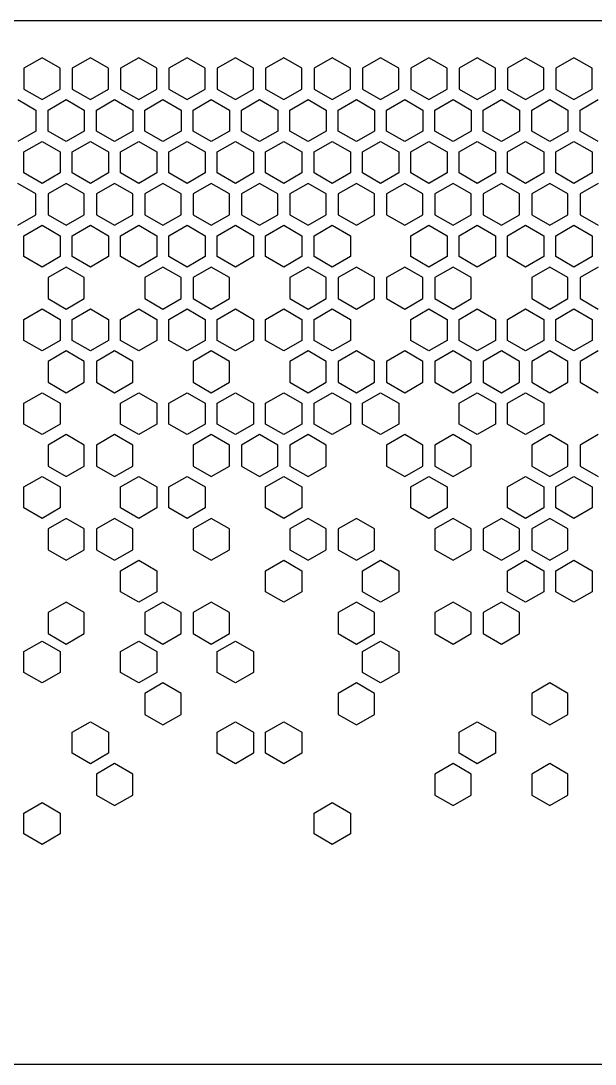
# Model space of a CAD drawing. Header units: millimetres. Extents: x 9733 to 10566, y 2888 to 3129.
# Drawn here: x 9893.4 to 10026, y 2888.1 to 3129 of the extents above; entities that cross this region are included whole.
import ezdxf

# ---------------------------------------------------------------- set-up
doc = ezdxf.new("R2010")
doc.units = ezdxf.units.MM
doc.layers.get('0').update_dxf_attribs({"color": 1, "true_color": 0xff0000})

msp = doc.modelspace()

# ---------------------------------------------------------------- linework, layer by layer
for p, q in [((10566.35, 3129.04), (9733.25, 3129.04)), ((9898.3, 3120.53), (9894.11, 3118.11)), ((9902.49, 3118.11), (9898.3, 3120.53)), ((9909.47, 3120.53), (9905.28, 3118.11)), ((9913.66, 3118.11), (9909.47, 3120.53)), ((9920.63, 3120.53), (9916.45, 3118.11)), ((9924.82, 3118.11), (9920.63, 3120.53)), ((9931.8, 3120.53), (9927.61, 3118.11)), ((9935.99, 3118.11), (9931.8, 3120.53)), ((9942.97, 3120.53), (9938.78, 3118.11)), ((9947.15, 3118.11), (9942.97, 3120.53)), ((9954.13, 3120.53), (9949.94, 3118.11)), ((9958.32, 3118.11), (9954.13, 3120.53)), ((9965.3, 3120.53), (9961.11, 3118.11)), ((9969.49, 3118.11), (9965.3, 3120.53)), ((9976.46, 3120.53), (9972.28, 3118.11)), ((9980.65, 3118.11), (9976.46, 3120.53)), ((9987.63, 3120.53), (9983.44, 3118.11)), ((9991.82, 3118.11), (9987.63, 3120.53)), ((9998.8, 3120.53), (9994.61, 3118.11)), ((10002.98, 3118.11), (9998.8, 3120.53)), ((10009.96, 3120.53), (10005.77, 3118.11)), ((10014.15, 3118.11), (10009.96, 3120.53)), ((10021.13, 3120.53), (10016.94, 3118.11)), ((10025.32, 3118.11), (10021.13, 3120.53)), ((9894.11, 3118.11), (9894.11, 3113.27)), ((9902.49, 3113.27), (9902.49, 3118.11)), ((9905.28, 3118.11), (9905.28, 3113.27)), ((9913.66, 3113.27), (9913.66, 3118.11)), ((9916.45, 3118.11), (9916.45, 3113.27)), ((9924.82, 3113.27), (9924.82, 3118.11)), ((9927.61, 3118.11), (9927.61, 3113.27)), ((9935.99, 3113.27), (9935.99, 3118.11)), ((9938.78, 3118.11), (9938.78, 3113.27)), ((9947.15, 3113.27), (9947.15, 3118.11)), ((9949.94, 3118.11), (9949.94, 3113.27)), ((9958.32, 3113.27), (9958.32, 3118.11)), ((9961.11, 3118.11), (9961.11, 3113.27)), ((9969.49, 3113.27), (9969.49, 3118.11)), ((9972.28, 3118.11), (9972.28, 3113.27)), ((9980.65, 3113.27), (9980.65, 3118.11)), ((9983.44, 3118.11), (9983.44, 3113.27)), ((9991.82, 3113.27), (9991.82, 3118.11)), ((9994.61, 3118.11), (9994.61, 3113.27)), ((10002.98, 3113.27), (10002.98, 3118.11)), ((10005.77, 3118.11), (10005.77, 3113.27)), ((10014.15, 3113.27), (10014.15, 3118.11)), ((10016.94, 3118.11), (10016.94, 3113.27)), ((10025.32, 3113.27), (10025.32, 3118.11)), ((9894.11, 3113.27), (9898.3, 3110.85)), ((9898.3, 3110.85), (9902.49, 3113.27)), ((9905.28, 3113.27), (9909.47, 3110.85)), ((9909.47, 3110.85), (9913.66, 3113.27)), ((9916.45, 3113.27), (9920.63, 3110.85)), ((9920.63, 3110.85), (9924.82, 3113.27)), ((9927.61, 3113.27), (9931.8, 3110.85)), ((9931.8, 3110.85), (9935.99, 3113.27)), ((9938.78, 3113.27), (9942.97, 3110.85)), ((9942.97, 3110.85), (9947.15, 3113.27)), ((9949.94, 3113.27), (9954.13, 3110.85)), ((9954.13, 3110.85), (9958.32, 3113.27)), ((9961.11, 3113.27), (9965.3, 3110.85)), ((9965.3, 3110.85), (9969.49, 3113.27)), ((9972.28, 3113.27), (9976.46, 3110.85)), ((9976.46, 3110.85), (9980.65, 3113.27)), ((9983.44, 3113.27), (9987.63, 3110.85)), ((9987.63, 3110.85), (9991.82, 3113.27)), ((9994.61, 3113.27), (9998.8, 3110.85)), ((9998.8, 3110.85), (10002.98, 3113.27)), ((10005.77, 3113.27), (10009.96, 3110.85)), ((10009.96, 3110.85), (10014.15, 3113.27)), ((10016.94, 3113.27), (10021.13, 3110.85)), ((10021.13, 3110.85), (10025.32, 3113.27)), ((9892.72, 3110.86), (9896.91, 3108.44)), ((9899.7, 3108.44), (9903.89, 3110.86)), ((9903.89, 3110.86), (9908.07, 3108.44)), ((9910.86, 3108.44), (9915.05, 3110.86)), ((9915.05, 3110.86), (9919.24, 3108.44)), ((9922.03, 3108.44), (9926.22, 3110.86)), ((9926.22, 3110.86), (9930.41, 3108.44)), ((9933.2, 3108.44), (9937.38, 3110.86)), ((9937.38, 3110.86), (9941.57, 3108.44)), ((9944.36, 3108.44), (9948.55, 3110.86)), ((9948.55, 3110.86), (9952.74, 3108.44)), ((9955.53, 3108.44), (9959.72, 3110.86)), ((9959.72, 3110.86), (9963.9, 3108.44)), ((9966.69, 3108.44), (9970.88, 3110.86)), ((9970.88, 3110.86), (9975.07, 3108.44)), ((9977.86, 3108.44), (9982.05, 3110.86)), ((9982.05, 3110.86), (9986.24, 3108.44)), ((9989.03, 3108.44), (9993.21, 3110.86)), ((9993.21, 3110.86), (9997.4, 3108.44)), ((10000.19, 3108.44), (10004.38, 3110.86)), ((10004.38, 3110.86), (10008.57, 3108.44)), ((10011.36, 3108.44), (10015.54, 3110.86)), ((10015.54, 3110.86), (10019.73, 3108.44)), ((10022.52, 3108.44), (10026.71, 3110.86)), ((9896.91, 3108.44), (9896.91, 3103.6)), ((9899.7, 3103.6), (9899.7, 3108.44)), ((9908.07, 3108.44), (9908.07, 3103.6)), ((9910.86, 3103.6), (9910.86, 3108.44)), ((9919.24, 3108.44), (9919.24, 3103.6)), ((9922.03, 3103.6), (9922.03, 3108.44)), ((9930.41, 3108.44), (9930.41, 3103.6)), ((9933.2, 3103.6), (9933.2, 3108.44)), ((9941.57, 3108.44), (9941.57, 3103.6)), ((9944.36, 3103.6), (9944.36, 3108.44)), ((9952.74, 3108.44), (9952.74, 3103.6)), ((9955.53, 3103.6), (9955.53, 3108.44)), ((9963.9, 3108.44), (9963.9, 3103.6)), ((9966.69, 3103.6), (9966.69, 3108.44)), ((9975.07, 3108.44), (9975.07, 3103.6)), ((9977.86, 3103.6), (9977.86, 3108.44)), ((9986.24, 3108.44), (9986.24, 3103.6)), ((9989.03, 3103.6), (9989.03, 3108.44)), ((9997.4, 3108.44), (9997.4, 3103.6)), ((10000.19, 3103.6), (10000.19, 3108.44)), ((10008.57, 3108.44), (10008.57, 3103.6)), ((10011.36, 3103.6), (10011.36, 3108.44)), ((10019.73, 3108.44), (10019.73, 3103.6)), ((10022.52, 3103.6), (10022.52, 3108.44)), ((9896.91, 3103.6), (9892.72, 3101.18)), ((9903.89, 3101.18), (9899.7, 3103.6)), ((9908.07, 3103.6), (9903.89, 3101.18)), ((9915.05, 3101.18), (9910.86, 3103.6)), ((9919.24, 3103.6), (9915.05, 3101.18)), ((9926.22, 3101.18), (9922.03, 3103.6)), ((9930.41, 3103.6), (9926.22, 3101.18)), ((9937.38, 3101.18), (9933.2, 3103.6)), ((9941.57, 3103.6), (9937.38, 3101.18)), ((9948.55, 3101.18), (9944.36, 3103.6)), ((9952.74, 3103.6), (9948.55, 3101.18)), ((9959.72, 3101.18), (9955.53, 3103.6)), ((9963.9, 3103.6), (9959.72, 3101.18)), ((9970.88, 3101.18), (9966.69, 3103.6)), ((9975.07, 3103.6), (9970.88, 3101.18)), ((9982.05, 3101.18), (9977.86, 3103.6)), ((9986.24, 3103.6), (9982.05, 3101.18)), ((9993.21, 3101.18), (9989.03, 3103.6)), ((9997.4, 3103.6), (9993.21, 3101.18)), ((10004.38, 3101.18), (10000.19, 3103.6)), ((10008.57, 3103.6), (10004.38, 3101.18)), ((10015.54, 3101.18), (10011.36, 3103.6)), ((10019.73, 3103.6), (10015.54, 3101.18)), ((10026.71, 3101.18), (10022.52, 3103.6)), ((9894.11, 3098.77), (9898.3, 3101.19)), ((9898.3, 3101.19), (9902.49, 3098.77)), ((9905.28, 3098.77), (9909.47, 3101.19)), ((9909.47, 3101.19), (9913.66, 3098.77)), ((9916.45, 3098.77), (9920.63, 3101.19)), ((9920.63, 3101.19), (9924.82, 3098.77)), ((9927.61, 3098.77), (9931.8, 3101.19)), ((9931.8, 3101.19), (9935.99, 3098.77)), ((9938.78, 3098.77), (9942.97, 3101.19)), ((9942.97, 3101.19), (9947.15, 3098.77)), ((9949.94, 3098.77), (9954.13, 3101.19)), ((9954.13, 3101.19), (9958.32, 3098.77)), ((9961.11, 3098.77), (9965.3, 3101.19)), ((9965.3, 3101.19), (9969.49, 3098.77)), ((9972.28, 3098.77), (9976.46, 3101.19)), ((9976.46, 3101.19), (9980.65, 3098.77)), ((9983.44, 3098.77), (9987.63, 3101.19)), ((9987.63, 3101.19), (9991.82, 3098.77)), ((9994.61, 3098.77), (9998.8, 3101.19)), ((9998.8, 3101.19), (10002.98, 3098.77)), ((10005.77, 3098.77), (10009.96, 3101.19)), ((10009.96, 3101.19), (10014.15, 3098.77)), ((10016.94, 3098.77), (10021.13, 3101.19)), ((10021.13, 3101.19), (10025.32, 3098.77)), ((9894.11, 3093.93), (9894.11, 3098.77)), ((9902.49, 3098.77), (9902.49, 3093.93)), ((9905.28, 3093.93), (9905.28, 3098.77)), ((9913.66, 3098.77), (9913.66, 3093.93)), ((9916.45, 3093.93), (9916.45, 3098.77)), ((9924.82, 3098.77), (9924.82, 3093.93)), ((9927.61, 3093.93), (9927.61, 3098.77)), ((9935.99, 3098.77), (9935.99, 3093.93)), ((9938.78, 3093.93), (9938.78, 3098.77)), ((9947.15, 3098.77), (9947.15, 3093.93)), ((9949.94, 3093.93), (9949.94, 3098.77)), ((9958.32, 3098.77), (9958.32, 3093.93)), ((9961.11, 3093.93), (9961.11, 3098.77)), ((9969.49, 3098.77), (9969.49, 3093.93)), ((9972.28, 3093.93), (9972.28, 3098.77)), ((9980.65, 3098.77), (9980.65, 3093.93)), ((9983.44, 3093.93), (9983.44, 3098.77)), ((9991.82, 3098.77), (9991.82, 3093.93)), ((9994.61, 3093.93), (9994.61, 3098.77)), ((10002.98, 3098.77), (10002.98, 3093.93)), ((10005.77, 3093.93), (10005.77, 3098.77)), ((10014.15, 3098.77), (10014.15, 3093.93)), ((10016.94, 3093.93), (10016.94, 3098.77)), ((10025.32, 3098.77), (10025.32, 3093.93)), ((9898.3, 3091.51), (9894.11, 3093.93)), ((9902.49, 3093.93), (9898.3, 3091.51)), ((9909.47, 3091.51), (9905.28, 3093.93)), ((9913.66, 3093.93), (9909.47, 3091.51)), ((9920.63, 3091.51), (9916.45, 3093.93)), ((9924.82, 3093.93), (9920.63, 3091.51)), ((9931.8, 3091.51), (9927.61, 3093.93)), ((9935.99, 3093.93), (9931.8, 3091.51)), ((9942.97, 3091.51), (9938.78, 3093.93)), ((9947.15, 3093.93), (9942.97, 3091.51)), ((9954.13, 3091.51), (9949.94, 3093.93)), ((9958.32, 3093.93), (9954.13, 3091.51)), ((9965.3, 3091.51), (9961.11, 3093.93)), ((9969.49, 3093.93), (9965.3, 3091.51)), ((9976.46, 3091.51), (9972.28, 3093.93)), ((9980.65, 3093.93), (9976.46, 3091.51)), ((9987.63, 3091.51), (9983.44, 3093.93)), ((9991.82, 3093.93), (9987.63, 3091.51)), ((9998.8, 3091.51), (9994.61, 3093.93)), ((10002.98, 3093.93), (9998.8, 3091.51)), ((10009.96, 3091.51), (10005.77, 3093.93)), ((10014.15, 3093.93), (10009.96, 3091.51)), ((10021.13, 3091.51), (10016.94, 3093.93)), ((10025.32, 3093.93), (10021.13, 3091.51)), ((9896.91, 3089.1), (9892.72, 3091.52)), ((9903.89, 3091.52), (9899.7, 3089.1)), ((9908.07, 3089.1), (9903.89, 3091.52)), ((9915.05, 3091.52), (9910.86, 3089.1)), ((9919.24, 3089.1), (9915.05, 3091.52)), ((9926.22, 3091.52), (9922.03, 3089.1)), ((9930.41, 3089.1), (9926.22, 3091.52)), ((9937.38, 3091.52), (9933.2, 3089.1)), ((9941.57, 3089.1), (9937.38, 3091.52)), ((9948.55, 3091.52), (9944.36, 3089.1)), ((9952.74, 3089.1), (9948.55, 3091.52)), ((9959.72, 3091.52), (9955.53, 3089.1)), ((9963.9, 3089.1), (9959.72, 3091.52)), ((9970.88, 3091.52), (9966.69, 3089.1)), ((9975.07, 3089.1), (9970.88, 3091.52)), ((9982.05, 3091.52), (9977.86, 3089.1)), ((9986.24, 3089.1), (9982.05, 3091.52)), ((9993.21, 3091.52), (9989.03, 3089.1)), ((9997.4, 3089.1), (9993.21, 3091.52)), ((10004.38, 3091.52), (10000.19, 3089.1)), ((10008.57, 3089.1), (10004.38, 3091.52)), ((10015.54, 3091.52), (10011.36, 3089.1)), ((10019.73, 3089.1), (10015.54, 3091.52)), ((10026.71, 3091.52), (10022.52, 3089.1)), ((9896.91, 3084.26), (9896.91, 3089.1)), ((9899.7, 3089.1), (9899.7, 3084.26)), ((9908.07, 3084.26), (9908.07, 3089.1)), ((9910.86, 3089.1), (9910.86, 3084.26)), ((9919.24, 3084.26), (9919.24, 3089.1)), ((9922.03, 3089.1), (9922.03, 3084.26)), ((9930.41, 3084.26), (9930.41, 3089.1)), ((9933.2, 3089.1), (9933.2, 3084.26)), ((9941.57, 3084.26), (9941.57, 3089.1)), ((9944.36, 3089.1), (9944.36, 3084.26)), ((9952.74, 3084.26), (9952.74, 3089.1)), ((9955.53, 3089.1), (9955.53, 3084.26)), ((9963.9, 3084.26), (9963.9, 3089.1)), ((9966.69, 3089.1), (9966.69, 3084.26)), ((9975.07, 3084.26), (9975.07, 3089.1)), ((9977.86, 3089.1), (9977.86, 3084.26)), ((9986.24, 3084.26), (9986.24, 3089.1)), ((9989.03, 3089.1), (9989.03, 3084.26)), ((9997.4, 3084.26), (9997.4, 3089.1)), ((10000.19, 3089.1), (10000.19, 3084.26)), ((10008.57, 3084.26), (10008.57, 3089.1)), ((10011.36, 3089.1), (10011.36, 3084.26)), ((10019.73, 3084.26), (10019.73, 3089.1)), ((10022.52, 3089.1), (10022.52, 3084.26)), ((9892.72, 3081.84), (9896.91, 3084.26)), ((9899.7, 3084.26), (9903.89, 3081.84)), ((9903.89, 3081.84), (9908.07, 3084.26)), ((9910.86, 3084.26), (9915.05, 3081.84)), ((9915.05, 3081.84), (9919.24, 3084.26)), ((9922.03, 3084.26), (9926.22, 3081.84)), ((9926.22, 3081.84), (9930.41, 3084.26)), ((9933.2, 3084.26), (9937.38, 3081.84)), ((9937.38, 3081.84), (9941.57, 3084.26)), ((9944.36, 3084.26), (9948.55, 3081.84)), ((9948.55, 3081.84), (9952.74, 3084.26)), ((9955.53, 3084.26), (9959.72, 3081.84)), ((9959.72, 3081.84), (9963.9, 3084.26)), ((9966.69, 3084.26), (9970.88, 3081.84)), ((9970.88, 3081.84), (9975.07, 3084.26)), ((9977.86, 3084.26), (9982.05, 3081.84)), ((9982.05, 3081.84), (9986.24, 3084.26)), ((9989.03, 3084.26), (9993.21, 3081.84)), ((9993.21, 3081.84), (9997.4, 3084.26)), ((10000.19, 3084.26), (10004.38, 3081.84)), ((10004.38, 3081.84), (10008.57, 3084.26)), ((10011.36, 3084.26), (10015.54, 3081.84)), ((10015.54, 3081.84), (10019.73, 3084.26)), ((10022.52, 3084.26), (10026.71, 3081.84)), ((9894.11, 3079.43), (9898.3, 3081.85)), ((9898.3, 3081.85), (9902.49, 3079.43)), ((9905.28, 3079.43), (9909.47, 3081.85)), ((9909.47, 3081.85), (9913.66, 3079.43)), ((9916.45, 3079.43), (9920.63, 3081.85)), ((9920.63, 3081.85), (9924.82, 3079.43)), ((9927.61, 3079.43), (9931.8, 3081.85)), ((9931.8, 3081.85), (9935.99, 3079.43)), ((9938.78, 3079.43), (9942.97, 3081.85)), ((9942.97, 3081.85), (9947.15, 3079.43)), ((9949.94, 3079.43), (9954.13, 3081.85)), ((9954.13, 3081.85), (9958.32, 3079.43)), ((9961.11, 3079.43), (9965.3, 3081.85)), ((9965.3, 3081.85), (9969.49, 3079.43)), ((9983.44, 3079.43), (9987.63, 3081.85)), ((9987.63, 3081.85), (9991.82, 3079.43)), ((9994.61, 3079.43), (9998.8, 3081.85)), ((9998.8, 3081.85), (10002.98, 3079.43)), ((10005.77, 3079.43), (10009.96, 3081.85)), ((10009.96, 3081.85), (10014.15, 3079.43)), ((10016.94, 3079.43), (10021.13, 3081.85)), ((10021.13, 3081.85), (10025.32, 3079.43)), ((9894.11, 3074.59), (9894.11, 3079.43)), ((9902.49, 3079.43), (9902.49, 3074.59)), ((9905.28, 3074.59), (9905.28, 3079.43)), ((9913.66, 3079.43), (9913.66, 3074.59)), ((9916.45, 3074.59), (9916.45, 3079.43)), ((9924.82, 3079.43), (9924.82, 3074.59)), ((9927.61, 3074.59), (9927.61, 3079.43)), ((9935.99, 3079.43), (9935.99, 3074.59)), ((9938.78, 3074.59), (9938.78, 3079.43)), ((9947.15, 3079.43), (9947.15, 3074.59)), ((9949.94, 3074.59), (9949.94, 3079.43)), ((9958.32, 3079.43), (9958.32, 3074.59)), ((9961.11, 3074.59), (9961.11, 3079.43)), ((9969.49, 3079.43), (9969.49, 3074.59)), ((9983.44, 3074.59), (9983.44, 3079.43)), ((9991.82, 3079.43), (9991.82, 3074.59)), ((9994.61, 3074.59), (9994.61, 3079.43)), ((10002.98, 3079.43), (10002.98, 3074.59)), ((10005.77, 3074.59), (10005.77, 3079.43)), ((10014.15, 3079.43), (10014.15, 3074.59)), ((10016.94, 3074.59), (10016.94, 3079.43)), ((10025.32, 3079.43), (10025.32, 3074.59)), ((9898.3, 3072.17), (9894.11, 3074.59)), ((9902.49, 3074.59), (9898.3, 3072.17)), ((9909.47, 3072.17), (9905.28, 3074.59)), ((9913.66, 3074.59), (9909.47, 3072.17)), ((9920.63, 3072.17), (9916.45, 3074.59)), ((9924.82, 3074.59), (9920.63, 3072.17)), ((9931.8, 3072.17), (9927.61, 3074.59)), ((9935.99, 3074.59), (9931.8, 3072.17)), ((9942.97, 3072.17), (9938.78, 3074.59)), ((9947.15, 3074.59), (9942.97, 3072.17)), ((9954.13, 3072.17), (9949.94, 3074.59)), ((9958.32, 3074.59), (9954.13, 3072.17)), ((9965.3, 3072.17), (9961.11, 3074.59)), ((9969.49, 3074.59), (9965.3, 3072.17)), ((9987.63, 3072.17), (9983.44, 3074.59)), ((9991.82, 3074.59), (9987.63, 3072.17)), ((9998.8, 3072.17), (9994.61, 3074.59)), ((10002.98, 3074.59), (9998.8, 3072.17)), ((10009.96, 3072.17), (10005.77, 3074.59)), ((10014.15, 3074.59), (10009.96, 3072.17)), ((10021.13, 3072.17), (10016.94, 3074.59)), ((10025.32, 3074.59), (10021.13, 3072.17)), ((9903.89, 3072.18), (9899.7, 3069.76)), ((9908.07, 3069.76), (9903.89, 3072.18)), ((9926.22, 3072.18), (9922.03, 3069.76)), ((9930.41, 3069.76), (9926.22, 3072.18)), ((9937.38, 3072.18), (9933.2, 3069.76)), ((9941.57, 3069.76), (9937.38, 3072.18)), ((9959.72, 3072.18), (9955.53, 3069.76)), ((9963.9, 3069.76), (9959.72, 3072.18)), ((9970.88, 3072.18), (9966.69, 3069.76)), ((9975.07, 3069.76), (9970.88, 3072.18)), ((9982.05, 3072.18), (9977.86, 3069.76)), ((9986.24, 3069.76), (9982.05, 3072.18)), ((9993.21, 3072.18), (9989.03, 3069.76)), ((9997.4, 3069.76), (9993.21, 3072.18)), ((10015.54, 3072.18), (10011.36, 3069.76)), ((10019.73, 3069.76), (10015.54, 3072.18)), ((10026.71, 3072.18), (10022.52, 3069.76)), ((9899.7, 3069.76), (9899.7, 3064.92)), ((9908.07, 3064.92), (9908.07, 3069.76)), ((9922.03, 3069.76), (9922.03, 3064.92)), ((9930.41, 3064.92), (9930.41, 3069.76)), ((9933.2, 3069.76), (9933.2, 3064.92)), ((9941.57, 3064.92), (9941.57, 3069.76)), ((9955.53, 3069.76), (9955.53, 3064.92)), ((9963.9, 3064.92), (9963.9, 3069.76)), ((9966.69, 3069.76), (9966.69, 3064.92)), ((9975.07, 3064.92), (9975.07, 3069.76)), ((9977.86, 3069.76), (9977.86, 3064.92)), ((9986.24, 3064.92), (9986.24, 3069.76)), ((9989.03, 3069.76), (9989.03, 3064.92)), ((9997.4, 3064.92), (9997.4, 3069.76)), ((10011.36, 3069.76), (10011.36, 3064.92)), ((10019.73, 3064.92), (10019.73, 3069.76)), ((10022.52, 3069.76), (10022.52, 3064.92)), ((9899.7, 3064.92), (9903.89, 3062.5)), ((9903.89, 3062.5), (9908.07, 3064.92)), ((9922.03, 3064.92), (9926.22, 3062.5)), ((9926.22, 3062.5), (9930.41, 3064.92)), ((9933.2, 3064.92), (9937.38, 3062.5)), ((9937.38, 3062.5), (9941.57, 3064.92)), ((9955.53, 3064.92), (9959.72, 3062.5)), ((9959.72, 3062.5), (9963.9, 3064.92)), ((9966.69, 3064.92), (9970.88, 3062.5)), ((9970.88, 3062.5), (9975.07, 3064.92)), ((9977.86, 3064.92), (9982.05, 3062.5)), ((9982.05, 3062.5), (9986.24, 3064.92)), ((9989.03, 3064.92), (9993.21, 3062.5)), ((9993.21, 3062.5), (9997.4, 3064.92)), ((10011.36, 3064.92), (10015.54, 3062.5)), ((10015.54, 3062.5), (10019.73, 3064.92)), ((10022.52, 3064.92), (10026.71, 3062.5)), ((9894.11, 3060.09), (9898.3, 3062.51)), ((9898.3, 3062.51), (9902.49, 3060.09)), ((9905.28, 3060.09), (9909.47, 3062.51)), ((9909.47, 3062.51), (9913.66, 3060.09)), ((9916.45, 3060.09), (9920.63, 3062.51)), ((9920.63, 3062.51), (9924.82, 3060.09)), ((9927.61, 3060.09), (9931.8, 3062.51)), ((9931.8, 3062.51), (9935.99, 3060.09)), ((9938.78, 3060.09), (9942.97, 3062.51)), ((9942.97, 3062.51), (9947.15, 3060.09)), ((9949.94, 3060.09), (9954.13, 3062.51)), ((9954.13, 3062.51), (9958.32, 3060.09)), ((9961.11, 3060.09), (9965.3, 3062.51)), ((9965.3, 3062.51), (9969.49, 3060.09)), ((9983.44, 3060.09), (9987.63, 3062.51)), ((9987.63, 3062.51), (9991.82, 3060.09)), ((9994.61, 3060.09), (9998.8, 3062.51)), ((9998.8, 3062.51), (10002.98, 3060.09)), ((10005.77, 3060.09), (10009.96, 3062.51)), ((10009.96, 3062.51), (10014.15, 3060.09)), ((10016.94, 3060.09), (10021.13, 3062.51)), ((10021.13, 3062.51), (10025.32, 3060.09)), ((9894.11, 3055.25), (9894.11, 3060.09)), ((9902.49, 3060.09), (9902.49, 3055.25)), ((9905.28, 3055.25), (9905.28, 3060.09)), ((9913.66, 3060.09), (9913.66, 3055.25)), ((9916.45, 3055.25), (9916.45, 3060.09)), ((9924.82, 3060.09), (9924.82, 3055.25)), ((9927.61, 3055.25), (9927.61, 3060.09)), ((9935.99, 3060.09), (9935.99, 3055.25)), ((9938.78, 3055.25), (9938.78, 3060.09)), ((9947.15, 3060.09), (9947.15, 3055.25)), ((9949.94, 3055.25), (9949.94, 3060.09)), ((9958.32, 3060.09), (9958.32, 3055.25)), ((9961.11, 3055.25), (9961.11, 3060.09)), ((9969.49, 3060.09), (9969.49, 3055.25)), ((9983.44, 3055.25), (9983.44, 3060.09)), ((9991.82, 3060.09), (9991.82, 3055.25)), ((9994.61, 3055.25), (9994.61, 3060.09)), ((10002.98, 3060.09), (10002.98, 3055.25)), ((10005.77, 3055.25), (10005.77, 3060.09)), ((10014.15, 3060.09), (10014.15, 3055.25)), ((10016.94, 3055.25), (10016.94, 3060.09)), ((10025.32, 3060.09), (10025.32, 3055.25)), ((9898.3, 3052.83), (9894.11, 3055.25)), ((9902.49, 3055.25), (9898.3, 3052.83)), ((9909.47, 3052.83), (9905.28, 3055.25)), ((9913.66, 3055.25), (9909.47, 3052.83)), ((9920.63, 3052.83), (9916.45, 3055.25)), ((9924.82, 3055.25), (9920.63, 3052.83)), ((9931.8, 3052.83), (9927.61, 3055.25)), ((9935.99, 3055.25), (9931.8, 3052.83)), ((9942.97, 3052.83), (9938.78, 3055.25)), ((9947.15, 3055.25), (9942.97, 3052.83)), ((9954.13, 3052.83), (9949.94, 3055.25)), ((9958.32, 3055.25), (9954.13, 3052.83)), ((9965.3, 3052.83), (9961.11, 3055.25)), ((9969.49, 3055.25), (9965.3, 3052.83)), ((9987.63, 3052.83), (9983.44, 3055.25)), ((9991.82, 3055.25), (9987.63, 3052.83)), ((9998.8, 3052.83), (9994.61, 3055.25)), ((10002.98, 3055.25), (9998.8, 3052.83)), ((10009.96, 3052.83), (10005.77, 3055.25)), ((10014.15, 3055.25), (10009.96, 3052.83)), ((10021.13, 3052.83), (10016.94, 3055.25)), ((10025.32, 3055.25), (10021.13, 3052.83)), ((9903.89, 3052.84), (9899.7, 3050.42)), ((9908.07, 3050.42), (9903.89, 3052.84)), ((9915.05, 3052.84), (9910.86, 3050.42)), ((9919.24, 3050.42), (9915.05, 3052.84)), ((9937.38, 3052.84), (9933.2, 3050.42)), ((9941.57, 3050.42), (9937.38, 3052.84)), ((9959.72, 3052.84), (9955.53, 3050.42)), ((9963.9, 3050.42), (9959.72, 3052.84)), ((9970.88, 3052.84), (9966.69, 3050.42)), ((9975.07, 3050.42), (9970.88, 3052.84)), ((9982.05, 3052.84), (9977.86, 3050.42)), ((9986.24, 3050.42), (9982.05, 3052.84)), ((9993.21, 3052.84), (9989.03, 3050.42)), ((9997.4, 3050.42), (9993.21, 3052.84)), ((10004.38, 3052.84), (10000.19, 3050.42)), ((10008.57, 3050.42), (10004.38, 3052.84)), ((10015.54, 3052.84), (10011.36, 3050.42)), ((10019.73, 3050.42), (10015.54, 3052.84)), ((10026.71, 3052.84), (10022.52, 3050.42)), ((9899.7, 3050.42), (9899.7, 3045.58)), ((9908.07, 3045.58), (9908.07, 3050.42)), ((9910.86, 3050.42), (9910.86, 3045.58)), ((9919.24, 3045.58), (9919.24, 3050.42)), ((9933.2, 3050.42), (9933.2, 3045.58)), ((9941.57, 3045.58), (9941.57, 3050.42)), ((9955.53, 3050.42), (9955.53, 3045.58)), ((9963.9, 3045.58), (9963.9, 3050.42)), ((9966.69, 3050.42), (9966.69, 3045.58)), ((9975.07, 3045.58), (9975.07, 3050.42)), ((9977.86, 3050.42), (9977.86, 3045.58)), ((9986.24, 3045.58), (9986.24, 3050.42)), ((9989.03, 3050.42), (9989.03, 3045.58)), ((9997.4, 3045.58), (9997.4, 3050.42)), ((10000.19, 3050.42), (10000.19, 3045.58)), ((10008.57, 3045.58), (10008.57, 3050.42)), ((10011.36, 3050.42), (10011.36, 3045.58)), ((10019.73, 3045.58), (10019.73, 3050.42)), ((10022.52, 3050.42), (10022.52, 3045.58)), ((9899.7, 3045.58), (9903.89, 3043.16)), ((9903.89, 3043.16), (9908.07, 3045.58)), ((9910.86, 3045.58), (9915.05, 3043.16)), ((9915.05, 3043.16), (9919.24, 3045.58)), ((9933.2, 3045.58), (9937.38, 3043.16)), ((9937.38, 3043.16), (9941.57, 3045.58)), ((9955.53, 3045.58), (9959.72, 3043.16)), ((9959.72, 3043.16), (9963.9, 3045.58)), ((9966.69, 3045.58), (9970.88, 3043.16)), ((9970.88, 3043.16), (9975.07, 3045.58)), ((9977.86, 3045.58), (9982.05, 3043.16)), ((9982.05, 3043.16), (9986.24, 3045.58)), ((9989.03, 3045.58), (9993.21, 3043.16)), ((9993.21, 3043.16), (9997.4, 3045.58)), ((10000.19, 3045.58), (10004.38, 3043.16)), ((10004.38, 3043.16), (10008.57, 3045.58)), ((10011.36, 3045.58), (10015.54, 3043.16)), ((10015.54, 3043.16), (10019.73, 3045.58)), ((10022.52, 3045.58), (10026.71, 3043.16)), ((9894.11, 3040.75), (9898.3, 3043.17)), ((9898.3, 3043.17), (9902.49, 3040.75)), ((9916.45, 3040.75), (9920.63, 3043.17)), ((9920.63, 3043.17), (9924.82, 3040.75)), ((9927.61, 3040.75), (9931.8, 3043.17)), ((9931.8, 3043.17), (9935.99, 3040.75)), ((9938.78, 3040.75), (9942.97, 3043.17)), ((9942.97, 3043.17), (9947.15, 3040.75)), ((9949.94, 3040.75), (9954.13, 3043.17)), ((9954.13, 3043.17), (9958.32, 3040.75)), ((9961.11, 3040.75), (9965.3, 3043.17)), ((9965.3, 3043.17), (9969.49, 3040.75)), ((9972.28, 3040.75), (9976.46, 3043.17)), ((9976.46, 3043.17), (9980.65, 3040.75)), ((9994.61, 3040.75), (9998.8, 3043.17)), ((9998.8, 3043.17), (10002.98, 3040.75)), ((10005.77, 3040.75), (10009.96, 3043.17)), ((10009.96, 3043.17), (10014.15, 3040.75)), ((9894.11, 3035.91), (9894.11, 3040.75)), ((9902.49, 3040.75), (9902.49, 3035.91)), ((9916.45, 3035.91), (9916.45, 3040.75)), ((9924.82, 3040.75), (9924.82, 3035.91)), ((9927.61, 3035.91), (9927.61, 3040.75)), ((9935.99, 3040.75), (9935.99, 3035.91)), ((9938.78, 3035.91), (9938.78, 3040.75)), ((9947.15, 3040.75), (9947.15, 3035.91)), ((9949.94, 3035.91), (9949.94, 3040.75)), ((9958.32, 3040.75), (9958.32, 3035.91)), ((9961.11, 3035.91), (9961.11, 3040.75)), ((9969.49, 3040.75), (9969.49, 3035.91)), ((9972.28, 3035.91), (9972.28, 3040.75)), ((9980.65, 3040.75), (9980.65, 3035.91)), ((9994.61, 3035.91), (9994.61, 3040.75)), ((10002.98, 3040.75), (10002.98, 3035.91)), ((10005.77, 3035.91), (10005.77, 3040.75)), ((10014.15, 3040.75), (10014.15, 3035.91)), ((9898.3, 3033.49), (9894.11, 3035.91)), ((9902.49, 3035.91), (9898.3, 3033.49)), ((9920.63, 3033.49), (9916.45, 3035.91)), ((9924.82, 3035.91), (9920.63, 3033.49)), ((9931.8, 3033.49), (9927.61, 3035.91)), ((9935.99, 3035.91), (9931.8, 3033.49)), ((9942.97, 3033.49), (9938.78, 3035.91)), ((9947.15, 3035.91), (9942.97, 3033.49)), ((9954.13, 3033.49), (9949.94, 3035.91)), ((9958.32, 3035.91), (9954.13, 3033.49)), ((9965.3, 3033.49), (9961.11, 3035.91)), ((9969.49, 3035.91), (9965.3, 3033.49)), ((9976.46, 3033.49), (9972.28, 3035.91)), ((9980.65, 3035.91), (9976.46, 3033.49)), ((9998.8, 3033.49), (9994.61, 3035.91)), ((10002.98, 3035.91), (9998.8, 3033.49)), ((10009.96, 3033.49), (10005.77, 3035.91)), ((10014.15, 3035.91), (10009.96, 3033.49)), ((9903.89, 3033.5), (9899.7, 3031.08)), ((9908.07, 3031.08), (9903.89, 3033.5)), ((9915.05, 3033.5), (9910.86, 3031.08)), ((9919.24, 3031.08), (9915.05, 3033.5)), ((9937.38, 3033.5), (9933.2, 3031.08)), ((9941.57, 3031.08), (9937.38, 3033.5)), ((9948.55, 3033.5), (9944.36, 3031.08)), ((9952.74, 3031.08), (9948.55, 3033.5)), ((9959.72, 3033.5), (9955.53, 3031.08)), ((9963.9, 3031.08), (9959.72, 3033.5)), ((9982.05, 3033.5), (9977.86, 3031.08)), ((9986.24, 3031.08), (9982.05, 3033.5)), ((9993.21, 3033.5), (9989.03, 3031.08)), ((9997.4, 3031.08), (9993.21, 3033.5)), ((10015.54, 3033.5), (10011.36, 3031.08)), ((10019.73, 3031.08), (10015.54, 3033.5)), ((10026.71, 3033.5), (10022.52, 3031.08)), ((9899.7, 3031.08), (9899.7, 3026.24)), ((9908.07, 3026.24), (9908.07, 3031.08)), ((9910.86, 3031.08), (9910.86, 3026.24)), ((9919.24, 3026.24), (9919.24, 3031.08)), ((9933.2, 3031.08), (9933.2, 3026.24)), ((9941.57, 3026.24), (9941.57, 3031.08)), ((9944.36, 3031.08), (9944.36, 3026.24)), ((9952.74, 3026.24), (9952.74, 3031.08)), ((9955.53, 3031.08), (9955.53, 3026.24)), ((9963.9, 3026.24), (9963.9, 3031.08)), ((9977.86, 3031.08), (9977.86, 3026.24)), ((9986.24, 3026.24), (9986.24, 3031.08)), ((9989.03, 3031.08), (9989.03, 3026.24)), ((9997.4, 3026.24), (9997.4, 3031.08)), ((10011.36, 3031.08), (10011.36, 3026.24)), ((10019.73, 3026.24), (10019.73, 3031.08)), ((10022.52, 3031.08), (10022.52, 3026.24)), ((9899.7, 3026.24), (9903.89, 3023.82)), ((9903.89, 3023.82), (9908.07, 3026.24)), ((9910.86, 3026.24), (9915.05, 3023.82)), ((9915.05, 3023.82), (9919.24, 3026.24)), ((9933.2, 3026.24), (9937.38, 3023.82)), ((9937.38, 3023.82), (9941.57, 3026.24)), ((9944.36, 3026.24), (9948.55, 3023.82)), ((9948.55, 3023.82), (9952.74, 3026.24)), ((9955.53, 3026.24), (9959.72, 3023.82)), ((9959.72, 3023.82), (9963.9, 3026.24)), ((9977.86, 3026.24), (9982.05, 3023.82)), ((9982.05, 3023.82), (9986.24, 3026.24)), ((9989.03, 3026.24), (9993.21, 3023.82)), ((9993.21, 3023.82), (9997.4, 3026.24)), ((10011.36, 3026.24), (10015.54, 3023.82)), ((10015.54, 3023.82), (10019.73, 3026.24)), ((10022.52, 3026.24), (10026.71, 3023.82)), ((9894.11, 3021.41), (9898.3, 3023.83)), ((9898.3, 3023.83), (9902.49, 3021.41)), ((9916.45, 3021.41), (9920.63, 3023.83)), ((9920.63, 3023.83), (9924.82, 3021.41)), ((9927.61, 3021.41), (9931.8, 3023.83)), ((9931.8, 3023.83), (9935.99, 3021.41)), ((9949.94, 3021.41), (9954.13, 3023.83)), ((9954.13, 3023.83), (9958.32, 3021.41)), ((9983.44, 3021.41), (9987.63, 3023.83)), ((9987.63, 3023.83), (9991.82, 3021.41)), ((10005.77, 3021.41), (10009.96, 3023.83)), ((10009.96, 3023.83), (10014.15, 3021.41)), ((10016.94, 3021.41), (10021.13, 3023.83)), ((10021.13, 3023.83), (10025.32, 3021.41)), ((9894.11, 3016.57), (9894.11, 3021.41)), ((9902.49, 3021.41), (9902.49, 3016.57)), ((9916.45, 3016.57), (9916.45, 3021.41)), ((9924.82, 3021.41), (9924.82, 3016.57)), ((9927.61, 3016.57), (9927.61, 3021.41)), ((9935.99, 3021.41), (9935.99, 3016.57)), ((9949.94, 3016.57), (9949.94, 3021.41)), ((9958.32, 3021.41), (9958.32, 3016.57)), ((9983.44, 3016.57), (9983.44, 3021.41)), ((9991.82, 3021.41), (9991.82, 3016.57)), ((10005.77, 3016.57), (10005.77, 3021.41)), ((10014.15, 3021.41), (10014.15, 3016.57)), ((10016.94, 3016.57), (10016.94, 3021.41)), ((10025.32, 3021.41), (10025.32, 3016.57)), ((9898.3, 3014.15), (9894.11, 3016.57)), ((9902.49, 3016.57), (9898.3, 3014.15)), ((9920.63, 3014.15), (9916.45, 3016.57)), ((9924.82, 3016.57), (9920.63, 3014.15)), ((9931.8, 3014.15), (9927.61, 3016.57)), ((9935.99, 3016.57), (9931.8, 3014.15)), ((9954.13, 3014.15), (9949.94, 3016.57)), ((9958.32, 3016.57), (9954.13, 3014.15)), ((9987.63, 3014.15), (9983.44, 3016.57)), ((9991.82, 3016.57), (9987.63, 3014.15)), ((10009.96, 3014.15), (10005.77, 3016.57)), ((10014.15, 3016.57), (10009.96, 3014.15)), ((10021.13, 3014.15), (10016.94, 3016.57)), ((10025.32, 3016.57), (10021.13, 3014.15)), ((9903.89, 3014.16), (9899.7, 3011.74)), ((9908.07, 3011.74), (9903.89, 3014.16)), ((9915.05, 3014.16), (9910.86, 3011.74)), ((9919.24, 3011.74), (9915.05, 3014.16)), ((9937.38, 3014.16), (9933.2, 3011.74)), ((9941.57, 3011.74), (9937.38, 3014.16)), ((9959.72, 3014.16), (9955.53, 3011.74)), ((9963.9, 3011.74), (9959.72, 3014.16)), ((9970.88, 3014.16), (9966.69, 3011.74)), ((9975.07, 3011.74), (9970.88, 3014.16)), ((9993.21, 3014.16), (9989.03, 3011.74)), ((9997.4, 3011.74), (9993.21, 3014.16)), ((10004.38, 3014.16), (10000.19, 3011.74)), ((10008.57, 3011.74), (10004.38, 3014.16)), ((10015.54, 3014.16), (10011.36, 3011.74)), ((10019.73, 3011.74), (10015.54, 3014.16)), ((9899.7, 3011.74), (9899.7, 3006.9)), ((9908.07, 3006.9), (9908.07, 3011.74)), ((9910.86, 3011.74), (9910.86, 3006.9)), ((9919.24, 3006.9), (9919.24, 3011.74)), ((9933.2, 3011.74), (9933.2, 3006.9)), ((9941.57, 3006.9), (9941.57, 3011.74)), ((9955.53, 3011.74), (9955.53, 3006.9)), ((9963.9, 3006.9), (9963.9, 3011.74)), ((9966.69, 3011.74), (9966.69, 3006.9)), ((9975.07, 3006.9), (9975.07, 3011.74)), ((9989.03, 3011.74), (9989.03, 3006.9)), ((9997.4, 3006.9), (9997.4, 3011.74)), ((10000.19, 3011.74), (10000.19, 3006.9)), ((10008.57, 3006.9), (10008.57, 3011.74)), ((10011.36, 3011.74), (10011.36, 3006.9)), ((10019.73, 3006.9), (10019.73, 3011.74)), ((9899.7, 3006.9), (9903.89, 3004.48)), ((9903.89, 3004.48), (9908.07, 3006.9)), ((9910.86, 3006.9), (9915.05, 3004.48)), ((9915.05, 3004.48), (9919.24, 3006.9)), ((9933.2, 3006.9), (9937.38, 3004.48)), ((9937.38, 3004.48), (9941.57, 3006.9)), ((9955.53, 3006.9), (9959.72, 3004.48)), ((9959.72, 3004.48), (9963.9, 3006.9)), ((9966.69, 3006.9), (9970.88, 3004.48)), ((9970.88, 3004.48), (9975.07, 3006.9)), ((9989.03, 3006.9), (9993.21, 3004.48)), ((9993.21, 3004.48), (9997.4, 3006.9)), ((10000.19, 3006.9), (10004.38, 3004.48)), ((10004.38, 3004.48), (10008.57, 3006.9)), ((10011.36, 3006.9), (10015.54, 3004.48)), ((10015.54, 3004.48), (10019.73, 3006.9)), ((9916.45, 3002.07), (9920.63, 3004.49)), ((9920.63, 3004.49), (9924.82, 3002.07)), ((9949.94, 3002.07), (9954.13, 3004.49)), ((9954.13, 3004.49), (9958.32, 3002.07)), ((9972.28, 3002.07), (9976.46, 3004.49)), ((9976.46, 3004.49), (9980.65, 3002.07)), ((10005.77, 3002.07), (10009.96, 3004.49)), ((10009.96, 3004.49), (10014.15, 3002.07)), ((10016.94, 3002.07), (10021.13, 3004.49)), ((10021.13, 3004.49), (10025.32, 3002.07)), ((9916.45, 2997.23), (9916.45, 3002.07)), ((9924.82, 3002.07), (9924.82, 2997.23)), ((9949.94, 2997.23), (9949.94, 3002.07)), ((9958.32, 3002.07), (9958.32, 2997.23)), ((9972.28, 2997.23), (9972.28, 3002.07)), ((9980.65, 3002.07), (9980.65, 2997.23)), ((10005.77, 2997.23), (10005.77, 3002.07)), ((10014.15, 3002.07), (10014.15, 2997.23)), ((10016.94, 2997.23), (10016.94, 3002.07)), ((10025.32, 3002.07), (10025.32, 2997.23)), ((9920.63, 2994.81), (9916.45, 2997.23)), ((9924.82, 2997.23), (9920.63, 2994.81)), ((9954.13, 2994.81), (9949.94, 2997.23)), ((9958.32, 2997.23), (9954.13, 2994.81)), ((9976.46, 2994.81), (9972.28, 2997.23)), ((9980.65, 2997.23), (9976.46, 2994.81)), ((10009.96, 2994.81), (10005.77, 2997.23)), ((10014.15, 2997.23), (10009.96, 2994.81)), ((10021.13, 2994.81), (10016.94, 2997.23)), ((10025.32, 2997.23), (10021.13, 2994.81)), ((9903.89, 2994.82), (9899.7, 2992.4)), ((9908.07, 2992.4), (9903.89, 2994.82)), ((9926.22, 2994.82), (9922.03, 2992.4)), ((9930.41, 2992.4), (9926.22, 2994.82)), ((9937.38, 2994.82), (9933.2, 2992.4)), ((9941.57, 2992.4), (9937.38, 2994.82)), ((9970.88, 2994.82), (9966.69, 2992.4)), ((9975.07, 2992.4), (9970.88, 2994.82)), ((9993.21, 2994.82), (9989.03, 2992.4)), ((9997.4, 2992.4), (9993.21, 2994.82)), ((10004.38, 2994.82), (10000.19, 2992.4)), ((10008.57, 2992.4), (10004.38, 2994.82)), ((9899.7, 2992.4), (9899.7, 2987.56)), ((9908.07, 2987.56), (9908.07, 2992.4)), ((9922.03, 2992.4), (9922.03, 2987.56)), ((9930.41, 2987.56), (9930.41, 2992.4)), ((9933.2, 2992.4), (9933.2, 2987.56)), ((9941.57, 2987.56), (9941.57, 2992.4)), ((9966.69, 2992.4), (9966.69, 2987.56)), ((9975.07, 2987.56), (9975.07, 2992.4)), ((9989.03, 2992.4), (9989.03, 2987.56)), ((9997.4, 2987.56), (9997.4, 2992.4)), ((10000.19, 2992.4), (10000.19, 2987.56)), ((10008.57, 2987.56), (10008.57, 2992.4)), ((9899.7, 2987.56), (9903.89, 2985.14)), ((9903.89, 2985.14), (9908.07, 2987.56)), ((9922.03, 2987.56), (9926.22, 2985.14)), ((9926.22, 2985.14), (9930.41, 2987.56)), ((9933.2, 2987.56), (9937.38, 2985.14)), ((9937.38, 2985.14), (9941.57, 2987.56)), ((9966.69, 2987.56), (9970.88, 2985.14)), ((9970.88, 2985.14), (9975.07, 2987.56)), ((9989.03, 2987.56), (9993.21, 2985.14)), ((9993.21, 2985.14), (9997.4, 2987.56)), ((10000.19, 2987.56), (10004.38, 2985.14)), ((10004.38, 2985.14), (10008.57, 2987.56)), ((9894.11, 2983.42), (9898.3, 2985.84)), ((9898.3, 2985.84), (9902.49, 2983.42)), ((9916.45, 2983.42), (9920.63, 2985.84)), ((9920.63, 2985.84), (9924.82, 2983.42)), ((9938.78, 2983.42), (9942.97, 2985.84)), ((9942.97, 2985.84), (9947.15, 2983.42)), ((9972.28, 2983.42), (9976.46, 2985.84)), ((9976.46, 2985.84), (9980.65, 2983.42)), ((9894.11, 2978.58), (9894.11, 2983.42)), ((9902.49, 2983.42), (9902.49, 2978.58)), ((9916.45, 2978.58), (9916.45, 2983.42)), ((9924.82, 2983.42), (9924.82, 2978.58)), ((9938.78, 2978.58), (9938.78, 2983.42)), ((9947.15, 2983.42), (9947.15, 2978.58)), ((9972.28, 2978.58), (9972.28, 2983.42)), ((9980.65, 2983.42), (9980.65, 2978.58)), ((9898.3, 2976.16), (9894.11, 2978.58)), ((9902.49, 2978.58), (9898.3, 2976.16)), ((9920.63, 2976.16), (9916.45, 2978.58)), ((9924.82, 2978.58), (9920.63, 2976.16)), ((9942.97, 2976.16), (9938.78, 2978.58)), ((9947.15, 2978.58), (9942.97, 2976.16)), ((9976.46, 2976.16), (9972.28, 2978.58)), ((9980.65, 2978.58), (9976.46, 2976.16)), ((9926.22, 2976.17), (9922.03, 2973.75)), ((9930.41, 2973.75), (9926.22, 2976.17)), ((9970.88, 2976.17), (9966.69, 2973.75)), ((9975.07, 2973.75), (9970.88, 2976.17)), ((10015.54, 2976.17), (10011.36, 2973.75)), ((10019.73, 2973.75), (10015.54, 2976.17)), ((9922.03, 2973.75), (9922.03, 2968.91)), ((9930.41, 2968.91), (9930.41, 2973.75)), ((9966.69, 2973.75), (9966.69, 2968.91)), ((9975.07, 2968.91), (9975.07, 2973.75)), ((10011.36, 2973.75), (10011.36, 2968.91)), ((10019.73, 2968.91), (10019.73, 2973.75)), ((9922.03, 2968.91), (9926.22, 2966.49)), ((9926.22, 2966.49), (9930.41, 2968.91)), ((9966.69, 2968.91), (9970.88, 2966.49)), ((9970.88, 2966.49), (9975.07, 2968.91)), ((10011.36, 2968.91), (10015.54, 2966.49)), ((10015.54, 2966.49), (10019.73, 2968.91)), ((9905.28, 2964.77), (9909.47, 2967.19)), ((9909.47, 2967.19), (9913.66, 2964.77)), ((9938.78, 2964.77), (9942.97, 2967.19)), ((9942.97, 2967.19), (9947.15, 2964.77)), ((9949.94, 2964.77), (9954.13, 2967.19)), ((9954.13, 2967.19), (9958.32, 2964.77)), ((9994.61, 2964.77), (9998.8, 2967.19)), ((9998.8, 2967.19), (10002.98, 2964.77)), ((9905.28, 2959.93), (9905.28, 2964.77)), ((9913.66, 2964.77), (9913.66, 2959.93)), ((9938.78, 2959.93), (9938.78, 2964.77)), ((9947.15, 2964.77), (9947.15, 2959.93)), ((9949.94, 2959.93), (9949.94, 2964.77)), ((9958.32, 2964.77), (9958.32, 2959.93)), ((9994.61, 2959.93), (9994.61, 2964.77)), ((10002.98, 2964.77), (10002.98, 2959.93)), ((9909.47, 2957.51), (9905.28, 2959.93)), ((9913.66, 2959.93), (9909.47, 2957.51)), ((9942.97, 2957.51), (9938.78, 2959.93)), ((9947.15, 2959.93), (9942.97, 2957.51)), ((9954.13, 2957.51), (9949.94, 2959.93)), ((9958.32, 2959.93), (9954.13, 2957.51)), ((9998.8, 2957.51), (9994.61, 2959.93)), ((10002.98, 2959.93), (9998.8, 2957.51)), ((9915.05, 2957.52), (9910.86, 2955.1)), ((9919.24, 2955.1), (9915.05, 2957.52)), ((9993.21, 2957.52), (9989.03, 2955.1)), ((9997.4, 2955.1), (9993.21, 2957.52)), ((10015.54, 2957.52), (10011.36, 2955.1)), ((10019.73, 2955.1), (10015.54, 2957.52)), ((9910.86, 2955.1), (9910.86, 2950.26)), ((9919.24, 2950.26), (9919.24, 2955.1)), ((9989.03, 2955.1), (9989.03, 2950.26)), ((9997.4, 2950.26), (9997.4, 2955.1)), ((10011.36, 2955.1), (10011.36, 2950.26)), ((10019.73, 2950.26), (10019.73, 2955.1)), ((9910.86, 2950.26), (9915.05, 2947.84)), ((9915.05, 2947.84), (9919.24, 2950.26)), ((9989.03, 2950.26), (9993.21, 2947.84)), ((9993.21, 2947.84), (9997.4, 2950.26)), ((10011.36, 2950.26), (10015.54, 2947.84)), ((10015.54, 2947.84), (10019.73, 2950.26)), ((9894.11, 2946.12), (9898.3, 2948.54)), ((9898.3, 2948.54), (9902.49, 2946.12)), ((9961.11, 2946.12), (9965.3, 2948.54)), ((9965.3, 2948.54), (9969.49, 2946.12)), ((9894.11, 2941.28), (9894.11, 2946.12)), ((9902.49, 2946.12), (9902.49, 2941.28)), ((9961.11, 2941.28), (9961.11, 2946.12)), ((9969.49, 2946.12), (9969.49, 2941.28)), ((9898.3, 2938.87), (9894.11, 2941.28)), ((9902.49, 2941.28), (9898.3, 2938.87)), ((9965.3, 2938.87), (9961.11, 2941.28)), ((9969.49, 2941.28), (9965.3, 2938.87)), ((9733.25, 2888.14), (10566.35, 2888.14))]:
    msp.add_line(p, q)

doc.saveas('drawing.dxf')
